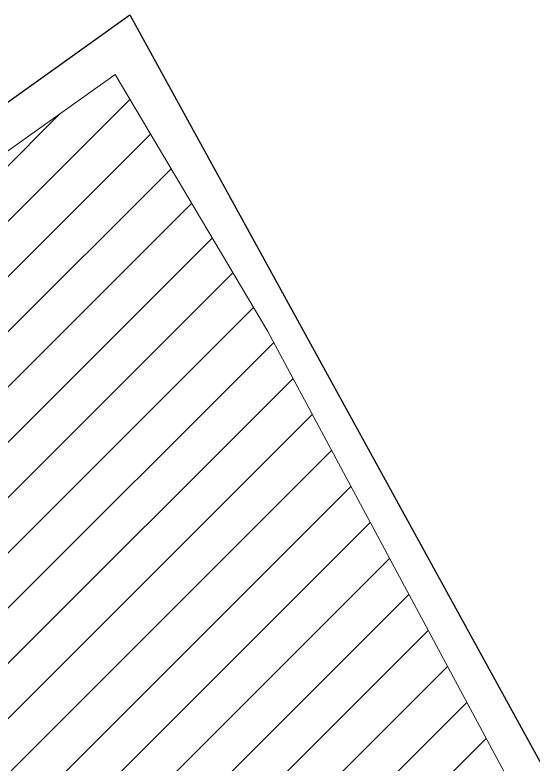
# Model space of a CAD drawing. Header units: metres. Extents: x 3162.2 to 3239.3, y 1435.1 to 1475.8.
# Drawn here: x 3202.069 to 3202.489, y 1442.794 to 1443.402 of the extents above; entities that cross this region are included whole.
import ezdxf

# ---------------------------------------------------------------- set-up
doc = ezdxf.new("R2010")
doc.units = ezdxf.units.M
doc.layers.add('Cotas', color=1, linetype='Continuous', lineweight=5)
doc.layers.add('DIAGRAMA', color=7, linetype='Continuous')

msp = doc.modelspace()

# ---------------------------------------------------------------- hatches: boundary and pattern name
at = {"layer": 'Cotas'}
h = msp.add_hatch(dxfattribs=at)
h.set_pattern_fill('ANSI31', color=256, scale=0.01)
h.paths.add_polyline_path([(3202.27386, 1443.14544), (3202.14994, 1443.35414), (3201.77762, 1443.08826), (3201.87354, 1442.96969), (3201.69029, 1442.82143), (3201.57839, 1442.97813), (3201.49561, 1442.91902), (3202.05864, 1441.86562), (3202.75878, 1442.241)])

# ---------------------------------------------------------------- linework, layer by layer
for p, q in [((3201.77762, 1443.08826), (3202.14994, 1443.35414)), ((3202.14994, 1443.35414), (3202.27386, 1443.14544)), ((3202.75878, 1442.241), (3202.27386, 1443.14544))]:
    msp.add_line(p, q, dxfattribs=at)
at = {"layer": 'DIAGRAMA'}
for p, q in [((3200.66253, 1442.33168), (3202.16194, 1443.40243)), ((3202.16194, 1443.40243), (3204.06512, 1439.93314))]:
    msp.add_line(p, q, dxfattribs=at)

doc.saveas('drawing.dxf')
